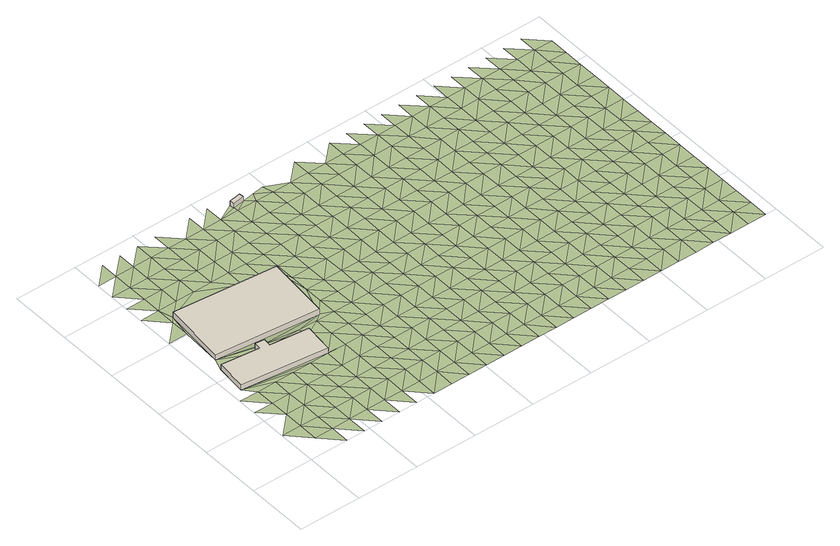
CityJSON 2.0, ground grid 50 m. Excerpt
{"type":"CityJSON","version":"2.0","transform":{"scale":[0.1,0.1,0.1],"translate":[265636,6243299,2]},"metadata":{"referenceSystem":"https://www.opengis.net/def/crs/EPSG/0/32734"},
"CityObjects":{
"building1":{"type":"Building","attributes":{"building":"industrial","building:levels":1,"building_height":4.1,"roof_height":7.36,"ground_height":3.26,"plus_code":"4FRW3FG8+F34"},"geometry":[{"type":"Solid","lod":"1","boundaries":[[[[0,1,2,3]],[[1,4,5,2]],[[4,6,7,5]],[[6,8,9,7]],[[8,10,11,9]],[[10,12,13,11]],[[12,14,15,13]],[[14,0,3,15]],[[3,2,5,7,9,11,13,15]],[[14,12,10,8,6,4,1,0]]]]}]},
"building2":{"type":"Building","attributes":{"building":"industrial","building:levels":1,"building_height":4.1,"roof_height":7.24,"ground_height":3.14,"plus_code":"4FRW3FG8+J4H"},"geometry":[{"type":"Solid","lod":"1","boundaries":[[[[16,17,18,19]],[[17,20,21,18]],[[20,22,23,21]],[[22,16,19,23]],[[19,18,21,23]],[[22,20,17,16]]]]}]},
"building3":{"type":"Building","attributes":{"building":"transportation","building:levels":1,"amenity":"shelter","building_height":4.1,"roof_height":6.61,"ground_height":2.51,"plus_code":"4FRW3FG8+WCX"},"geometry":[{"type":"Solid","lod":"1","boundaries":[[[[24,25,26,27]],[[25,28,29,26]],[[28,30,31,29]],[[30,24,27,31]],[[27,26,29,31]],[[30,28,25,24]]]]}]},
"terrain1":{"type":"TINRelief","geometry":[{"type":"CompositeSurface","lod":"1","boundaries":[[[32,33,34]],[[32,34,35]],[[33,36,34]],[[37,38,35]],[[33,39,36]],[[40,41,37]],[[34,42,35]],[[34,36,43]],[[34,43,42]],[[44,37,35]],[[37,44,40]],[[35,42,44]],[[40,45,46]],[[36,47,43]],[[47,36,48]],[[43,49,42]],[[40,44,45]],[[49,43,47]],[[50,46,45]],[[44,42,51]],[[42,49,52]],[[14,53,54]],[[51,45,44]],[[42,52,51]],[[55,56,57]],[[49,47,58]],[[59,60,47]],[[20,57,54]],[[58,52,49]],[[46,50,61]],[[45,51,50]],[[58,47,60]],[[62,63,55]],[[20,55,57]],[[64,54,53]],[[52,65,51]],[[66,67,62]],[[52,58,65]],[[62,55,20]],[[54,64,68]],[[69,50,51]],[[61,70,46]],[[51,65,69]],[[71,66,72]],[[58,60,73]],[[60,74,75]],[[20,76,62]],[[71,72,77]],[[65,58,73]],[[69,61,50]],[[73,60,75]],[[66,62,78]],[[79,77,80]],[[72,66,78]],[[81,69,65]],[[78,62,76]],[[81,65,73]],[[68,82,83]],[[20,84,76]],[[69,85,61]],[[77,72,86]],[[68,87,54]],[[69,81,85]],[[78,88,72]],[[89,73,75]],[[75,90,91]],[[72,88,86]],[[73,89,81]],[[92,61,85]],[[91,89,75]],[[93,78,76]],[[94,83,82]],[[70,61,92]],[[95,68,83]],[[77,86,96]],[[78,93,88]],[[93,76,84]],[[97,85,81]],[[81,89,98]],[[84,20,99]],[[81,98,97]],[[100,86,88]],[[92,85,101]],[[88,93,102]],[[95,83,94]],[[89,91,103]],[[70,92,101]],[[104,105,91]],[[101,85,97]],[[88,102,100]],[[84,106,93]],[[87,68,95]],[[103,98,89]],[[103,91,105]],[[70,107,94]],[[86,100,108]],[[107,70,101]],[[102,93,109]],[[110,97,98]],[[109,93,106]],[[110,98,103]],[[95,94,111]],[[99,106,84]],[[104,112,105]],[[113,99,20]],[[100,102,114]],[[94,107,111]],[[101,97,115]],[[104,116,112]],[[97,110,117]],[[114,102,109]],[[118,103,105]],[[108,100,119]],[[107,101,115]],[[87,95,111]],[[115,97,117]],[[110,103,118]],[[119,100,114]],[[118,105,112]],[[109,106,120]],[[106,99,121]],[[107,122,111]],[[123,117,110]],[[106,121,120]],[[122,107,115]],[[112,116,124]],[[125,114,109]],[[110,118,123]],[[126,87,111]],[[117,127,115]],[[119,114,125]],[[120,125,109]],[[111,122,126]],[[121,99,128]],[[123,127,117]],[[118,112,129]],[[112,124,130]],[[131,132,119]],[[133,122,115]],[[129,123,118]],[[134,87,126]],[[127,133,115]],[[119,125,131]],[[129,112,130]],[[135,120,121]],[[128,136,121]],[[99,113,128]],[[134,137,87]],[[126,122,138]],[[121,136,135]],[[133,138,122]],[[87,137,113]],[[139,130,124]],[[140,127,123]],[[125,120,141]],[[123,129,142]],[[134,126,143]],[[127,140,133]],[[141,131,125]],[[141,120,135]],[[123,142,140]],[[138,143,126]],[[128,144,136]],[[145,137,134]],[[129,130,146]],[[113,144,128]],[[130,139,147]],[[137,148,113]],[[143,145,134]],[[149,135,136]],[[150,138,133]],[[146,142,129]],[[131,141,151]],[[133,140,152]],[[146,130,147]],[[113,148,144]],[[153,148,137]],[[136,144,149]],[[138,150,143]],[[145,153,137]],[[154,131,151]],[[133,152,150]],[[147,139,155]],[[148,156,144]],[[140,142,157]],[[141,135,158]],[[135,149,159]],[[142,146,160]],[[153,156,148]],[[157,152,140]],[[161,145,143]],[[151,141,158]],[[158,135,159]],[[142,160,157]],[[143,150,162]],[[163,149,144]],[[145,161,153]],[[146,147,164]],[[156,163,144]],[[155,165,147]],[[143,162,161]],[[159,149,166]],[[150,152,167]],[[160,146,164]],[[158,168,151]],[[152,157,169]],[[164,147,165]],[[163,166,149]],[[156,153,170]],[[167,162,150]],[[153,161,171]],[[151,168,172]],[[152,169,167]],[[173,158,159]],[[160,174,157]],[[155,175,165]],[[163,156,170]],[[153,171,170]],[[166,173,159]],[[164,174,160]],[[169,157,176]],[[161,162,177]],[[158,178,168]],[[162,167,179]],[[174,176,157]],[[173,178,158]],[[177,171,161]],[[166,163,180]],[[181,164,165]],[[170,182,163]],[[165,175,183]],[[162,179,177]],[[173,166,180]],[[167,169,184]],[[164,181,174]],[[163,182,180]],[[178,185,168]],[[176,186,169]],[[181,165,183]],[[168,185,24]],[[24,30,168]],[[187,170,171]],[[179,167,184]],[[171,177,188]],[[169,186,184]],[[178,173,189]],[[190,183,175]],[[170,187,182]],[[191,176,174]],[[171,188,187]],[[180,189,173]],[[174,181,192]],[[179,193,177]],[[176,191,186]],[[174,192,191]],[[184,193,179]],[[180,182,194]],[[178,195,185]],[[24,185,25]],[[189,196,178]],[[188,177,197]],[[181,183,198]],[[183,190,199]],[[187,194,182]],[[193,197,177]],[[178,196,195]],[[200,189,180]],[[201,184,186]],[[198,192,181]],[[25,185,195]],[[186,191,202]],[[198,183,199]],[[194,200,180]],[[187,188,203]],[[184,201,193]],[[197,204,188]],[[186,202,201]],[[205,196,189]],[[199,190,206]],[[203,194,187]],[[191,192,207]],[[188,204,203]],[[200,205,189]],[[192,198,208]],[[209,25,195]],[[207,202,191]],[[210,197,193]],[[196,211,195]],[[192,208,207]],[[193,201,212]],[[196,205,211]],[[197,210,204]],[[213,200,194]],[[198,199,214]],[[194,203,215]],[[206,216,199]],[[193,212,210]],[[209,195,217]],[[200,213,205]],[[201,202,218]],[[208,198,214]],[[194,215,213]],[[202,207,219]],[[195,211,217]],[[214,199,216]],[[203,204,220]],[[218,212,201]],[[204,210,221]],[[202,219,218]],[[217,222,209]],[[208,223,207]],[[206,224,216]],[[215,203,220]],[[225,211,205]],[[204,221,220]],[[205,213,226]],[[214,223,208]],[[219,207,227]],[[210,212,228]],[[211,225,217]],[[225,205,226]],[[212,218,229]],[[223,227,207]],[[217,230,222]],[[228,221,210]],[[213,215,231]],[[232,214,216]],[[216,224,233]],[[220,234,215]],[[212,229,228]],[[219,235,218]],[[231,226,213]],[[214,232,223]],[[215,234,231]],[[217,225,230]],[[227,235,219]],[[232,216,233]],[[236,220,221]],[[229,218,237]],[[221,228,238]],[[235,237,218]],[[239,233,224]],[[220,236,234]],[[240,227,223]],[[225,226,241]],[[221,238,236]],[[226,231,242]],[[223,232,243]],[[229,244,228]],[[227,240,235]],[[241,230,225]],[[223,243,240]],[[241,226,242]],[[237,244,229]],[[231,234,245]],[[238,228,246]],[[232,233,247]],[[245,234,236]],[[233,239,248]],[[244,246,228]],[[249,242,231]],[[250,237,235]],[[247,243,232]],[[235,240,251]],[[230,241,252]],[[247,233,248]],[[245,249,231]],[[236,238,253]],[[237,250,244]],[[246,254,238]],[[230,252,255]],[[235,251,250]],[[242,256,241]],[[248,239,257]],[[253,245,236]],[[240,243,258]],[[238,254,253]],[[249,256,242]],[[243,247,259]],[[258,251,240]],[[260,246,244]],[[261,252,241]],[[243,259,258]],[[244,250,262]],[[256,261,241]],[[246,260,254]],[[263,249,245]],[[247,248,264]],[[245,253,265]],[[257,266,248]],[[244,262,260]],[[255,252,267]],[[249,263,256]],[[250,251,268]],[[259,247,264]],[[245,265,263]],[[261,267,252]],[[251,258,269]],[[264,248,266]],[[253,254,270]],[[268,262,250]],[[254,260,271]],[[251,269,268]],[[259,272,258]],[[257,273,266]],[[265,253,270]],[[261,256,274]],[[254,271,270]],[[256,263,275]],[[264,272,259]],[[269,258,276]],[[260,262,277]],[[261,274,267]],[[256,275,274]],[[262,268,278]],[[272,276,258]],[[277,271,260]],[[263,265,279]],[[280,264,266]],[[270,281,265]],[[266,273,282]],[[262,278,277]],[[279,275,263]],[[268,269,283]],[[264,280,272]],[[265,281,279]],[[267,274,284]],[[276,285,269]],[[280,266,282]],[[286,270,271]],[[278,268,283]],[[271,277,287]],[[267,284,288]],[[269,285,283]],[[289,282,273]],[[270,286,281]],[[290,276,272]],[[275,291,274]],[[271,287,286]],[[275,279,292]],[[272,280,293]],[[278,294,277]],[[276,290,285]],[[291,284,274]],[[275,292,291]],[[272,293,290]],[[283,294,278]],[[279,281,295]],[[287,277,296]],[[280,282,297]],[[295,281,286]],[[282,289,298]],[[288,284,299]],[[294,296,277]],[[300,292,279]],[[301,283,285]],[[297,293,280]],[[299,284,291]],[[285,290,302]],[[297,282,298]],[[295,300,279]],[[286,287,303]],[[283,301,294]],[[296,304,287]],[[285,302,301]],[[305,298,289]],[[303,295,286]],[[290,293,306]],[[291,292,307]],[[287,304,303]],[[300,308,292]],[[293,297,309]],[[306,302,290]],[[310,296,294]],[[292,308,307]],[[293,309,306]],[[294,301,311]],[[299,291,312]],[[298,313,297]],[[296,310,304]],[[300,295,314]],[[305,313,298]],[[295,303,315]],[[294,311,310]],[[312,316,299]],[[312,291,307]],[[300,314,308]],[[301,302,317]],[[318,309,297]],[[295,315,314]],[[302,306,319]],[[313,318,297]],[[303,304,320]],[[317,311,301]],[[304,310,321]],[[302,319,317]],[[307,308,322]],[[306,309,323]],[[315,303,320]],[[304,321,320]],[[322,308,314]],[[318,323,309]],[[324,313,305]],[[325,319,306]],[[310,311,326]],[[307,327,312]],[[311,317,328]],[[313,324,318]],[[305,329,324]],[[323,325,306]],[[322,327,307]],[[326,321,310]],[[330,314,315]],[[320,331,315]],[[311,328,326]],[[332,312,333]],[[317,319,334]],[[315,331,330]],[[325,334,319]],[[327,333,312]],[[335,322,314]],[[318,336,323]],[[318,324,337]],[[338,320,321]],[[339,328,317]],[[321,326,340]],[[325,323,336]],[[322,335,327]],[[335,314,330]],[[334,339,317]],[[318,337,336]],[[320,338,331]],[[321,340,338]],[[324,329,341]],[[326,328,342]],[[339,342,328]],[[343,330,331]],[[334,325,344]],[[345,333,327]],[[341,337,324]],[[329,346,341]],[[336,347,325]],[[327,335,348]],[[349,340,326]],[[331,338,343]],[[333,345,350]],[[334,344,339]],[[325,347,344]],[[342,349,326]],[[327,348,345]],[[338,340,351]],[[335,330,352]],[[336,337,353]],[[330,343,354]],[[337,341,355]],[[349,351,340]],[[352,348,335]],[[336,353,347]],[[339,356,342]],[[352,330,354]],[[339,344,357]],[[337,355,353]],[[346,358,341]],[[343,338,359]],[[351,359,338]],[[339,357,356]],[[347,360,344]],[[361,349,342]],[[362,354,343]],[[345,348,363]],[[364,355,341]],[[347,353,360]],[[348,352,365]],[[349,361,351]],[[359,362,343]],[[341,358,364]],[[342,356,361]],[[363,366,345]],[[344,367,357]],[[348,365,363]],[[352,354,368]],[[367,344,360]],[[355,369,353]],[[362,368,354]],[[364,370,355]],[[351,371,359]],[[356,357,372]],[[351,361,373]],[[374,365,352]],[[353,369,360]],[[372,357,367]],[[355,370,369]],[[375,364,358]],[[362,359,371]],[[351,373,371]],[[368,374,352]],[[367,360,376]],[[361,356,377]],[[363,365,378]],[[356,372,379]],[[364,380,370]],[[369,376,360]],[[374,378,365]],[[377,373,361]],[[368,362,381]],[[371,382,362]],[[380,364,375]],[[356,379,377]],[[383,384,363]],[[368,381,374]],[[372,367,385]],[[362,382,381]],[[378,383,363]],[[376,386,367]],[[369,370,387]],[[370,380,388]],[[371,373,389]],[[385,379,372]],[[373,377,390]],[[385,367,386]],[[369,387,376]],[[370,388,387]],[[371,389,382]],[[374,391,378]],[[373,390,389]],[[374,381,392]],[[380,375,393]],[[379,394,377]],[[374,392,391]],[[379,385,394]],[[382,395,381]],[[396,383,378]],[[376,397,386]],[[393,388,380]],[[375,398,393]],[[376,387,399]],[[400,390,377]],[[382,389,395]],[[383,396,401]],[[376,399,397]],[[377,394,400]],[[378,391,396]],[[381,402,392]],[[385,386,403]],[[388,404,387]],[[402,381,395]],[[388,393,405]],[[390,406,389]],[[394,385,403]],[[400,407,390]],[[403,386,397]],[[391,392,408]],[[404,399,387]],[[388,405,404]],[[398,409,393]],[[389,406,395]],[[390,407,406]],[[408,392,402]],[[410,400,394]],[[397,399,411]],[[410,394,403]],[[402,395,412]],[[396,391,413]],[[414,405,393]],[[411,399,404]],[[391,408,415]],[[400,416,407]],[[406,412,395]],[[393,409,414]],[[413,417,396]],[[416,400,410]],[[391,415,413]],[[418,403,397]],[[397,411,419]],[[408,402,420]],[[404,405,421]],[[412,422,402]],[[414,423,405]],[[406,407,424]],[[403,418,410]],[[407,416,425]],[[418,397,419]],[[420,415,408]],[[420,402,422]],[[405,423,421]],[[406,424,412]],[[411,404,426]],[[407,425,424]],[[426,419,411]],[[416,410,427]],[[415,428,413]],[[426,404,421]],[[410,418,429]],[[415,420,428]],[[427,425,416]],[[412,430,422]],[[412,424,431]],[[410,429,427]],[[432,433,413]],[[418,419,434]],[[412,431,430]],[[413,428,432]],[[419,426,435]],[[420,422,436]],[[425,437,424]],[[434,429,418]],[[425,427,438]],[[434,419,435]],[[428,420,436]],[[436,422,430]],[[437,431,424]],[[425,438,437]],[[429,439,427]],[[440,432,428]],[[429,434,439]],[[430,431,441]],[[440,428,436]],[[442,438,427]],[[441,431,437]],[[432,443,444]],[[427,439,442]],[[443,432,440]],[[445,436,430]],[[430,441,446]],[[437,438,447]],[[442,448,438]],[[436,445,440]],[[445,430,446]],[[438,448,447]],[[441,437,449]],[[449,446,441]],[[443,440,450]],[[449,437,447]],[[440,445,451]],[[450,452,443]],[[440,451,450]],[[445,446,453]],[[446,449,454]],[[453,451,445]],[[453,446,454]],[[451,455,450]],[[451,453,455]],[[456,457,450]],[[450,455,456]]]}]}
},
"vertices":[
[74,840,7],[761,761,7],[761,761,54],[74,840,54],[788,995,7],[788,995,54],[478,1031,7],[478,1031,54],[486,1095,7],[486,1095,54],[411,1104,7],[411,1104,54],[404,1048,7],[404,1048,54],[102,1082,7],[102,1082,54],
[966,1103,4],[1016,1618,4],[1016,1618,52],[966,1103,52],[187,1697,4],[187,1697,52],[137,1183,4],[137,1183,52],
[1200,2293,5],[1293,2307,5],[1293,2307,46],[1200,2293,46],[1288,2344,5],[1288,2344,46],[1194,2330,5],[1194,2330,46],
[4,305,8],[154,155,7],[154,305,8],[154,455,8],[304,155,7],[154,605,6],[4,605,6],[304,0,7],[154,755,6],[4,755,6],[304,455,8],[304,305,8],[304,605,6],[304,755,8],[74,840,8],[454,155,7],[454,0,7],[454,305,7],[454,755,9],[454,605,6],[454,455,7],[404,1048,13],[137,1183,7],[154,1655,4],[4,1505,5],[154,1505,5],[605,305,8],[605,0,7],[605,155,7],[605,755,11],[154,1805,5],[4,1805,5],[411,1104,13],[605,455,8],[154,1955,6],[4,1955,5],[486,1095,13],[605,605,6],[761,761,10],[4,2110,5],[154,2110,4],[755,305,8],[755,0,7],[755,155,8],[304,1805,6],[154,2255,5],[304,1955,6],[4,2255,5],[154,2400,5],[755,455,8],[478,1031,13],[605,1060,14],[454,1805,6],[755,605,7],[304,2255,4],[966,1103,9],[304,2110,4],[905,305,8],[905,0,7],[905,155,7],[755,755,10],[454,1955,6],[788,995,13],[755,1060,13],[304,2400,4],[905,605,7],[905,455,8],[755,1655,6],[454,2255,5],[905,755,9],[454,2110,5],[1055,305,8],[1055,0,7],[1055,155,7],[605,1805,6],[905,905,9],[454,2400,5],[605,1955,6],[1055,455,8],[905,1060,9],[1205,155,9],[1016,1618,7],[605,2110,5],[1055,755,7],[1205,0,7],[1055,605,7],[1205,305,8],[605,2255,5],[755,1955,5],[755,1805,7],[1055,905,7],[1205,455,8],[1356,0,7],[755,2110,5],[1055,1060,7],[1205,605,7],[905,1655,6],[1356,305,8],[1356,155,9],[755,2255,5],[605,2400,5],[1205,755,6],[1055,1205,6],[905,1955,6],[905,1805,7],[1055,1350,6],[1205,905,6],[1506,0,7],[1356,605,7],[905,2110,5],[1356,455,8],[1205,1060,6],[1055,1655,7],[1205,1205,6],[1506,305,8],[1506,155,8],[1055,1505,6],[1055,1805,8],[1356,905,6],[905,2255,5],[1356,755,6],[1205,1350,7],[905,2400,5],[1656,0,7],[1205,1505,6],[1506,605,7],[1055,2110,5],[1055,1955,6],[1506,455,7],[1356,1205,6],[1356,1060,6],[1205,1655,7],[1656,305,8],[1656,155,8],[1205,1805,10],[1506,905,6],[1055,2255,5],[1506,755,6],[1356,1505,6],[1356,1350,7],[1055,2400,5],[1205,1955,6],[1656,455,6],[1806,0,8],[1656,605,6],[1506,1205,6],[1205,2110,5],[1506,1060,6],[1356,1805,10],[1806,305,7],[1356,1655,7],[1806,155,8],[1656,905,6],[1205,2255,5],[1656,755,6],[1506,1505,5],[1506,1350,6],[1356,1955,6],[1956,0,8],[1806,605,6],[1806,455,6],[1656,1060,6],[1506,1655,8],[1356,2255,5],[1356,2110,5],[1656,1205,6],[1956,305,7],[1956,155,9],[1506,1805,11],[1806,905,6],[1806,755,6],[1656,1505,5],[1656,1350,6],[1506,1955,6],[2107,0,7],[1956,605,7],[1956,455,6],[1387,2324,5],[1806,1205,6],[1506,2110,5],[1806,1060,6],[1656,1805,9],[2107,305,7],[1656,1655,8],[2107,155,8],[1506,2255,5],[1956,905,6],[1956,755,7],[1806,1505,6],[1806,1350,5],[1480,2338,5],[2107,455,7],[2257,0,7],[1656,2110,5],[1656,1955,6],[2107,605,7],[1956,1205,6],[1956,1060,6],[1656,2255,5],[1806,1805,8],[2257,305,6],[2257,155,7],[1806,1655,11],[2107,755,7],[1956,1505,7],[2107,905,6],[1956,1350,6],[2407,0,7],[2257,605,6],[1806,2110,5],[1806,1955,6],[2257,455,7],[2107,1060,6],[1956,1655,10],[2107,1205,6],[2407,305,6],[2407,155,6],[1956,1805,8],[2257,905,6],[2257,755,6],[1806,2255,5],[2107,1505,9],[2107,1350,7],[1806,2400,5],[1956,1955,7],[2557,0,7],[2407,605,8],[2407,455,8],[2257,1205,7],[1956,2110,5],[2257,1060,6],[2107,1805,7],[2557,305,6],[2107,1655,9],[2557,155,6],[1956,2255,5],[2407,905,8],[2407,755,8],[2257,1505,9],[2257,1350,8],[2557,455,8],[2707,0,7],[2107,2110,7],[2107,1955,7],[2557,605,8],[2407,1205,9],[2407,1060,8],[2257,1805,7],[2707,305,6],[2257,1655,8],[2707,155,6],[2557,905,7],[2107,2255,6],[2557,755,8],[2407,1505,10],[2407,1350,9],[2107,2400,6],[2858,0,7],[2707,605,8],[2257,2110,7],[2257,1955,8],[2707,455,8],[2557,1060,7],[2407,1655,8],[2557,1205,8],[2858,305,7],[2858,155,7],[2257,2255,7],[2407,1805,8],[2707,905,7],[2707,755,8],[2557,1505,8],[2557,1350,9],[3008,0,7],[2858,605,8],[2407,2110,8],[2407,1955,8],[2858,455,8],[2707,1205,8],[2707,1060,7],[2407,2255,7],[3008,155,6],[2557,1805,8],[2557,1655,6],[2257,2400,7],[2858,905,6],[3008,305,7],[2858,755,8],[2707,1505,8],[2707,1350,9],[2557,1955,8],[3008,455,7],[3158,155,7],[3008,605,7],[2858,1205,7],[2557,2110,8],[2858,1060,6],[3158,0,7],[2707,1805,8],[2707,1655,6],[2407,2400,7],[2557,2255,7],[3008,755,6],[2707,1955,8],[3158,455,6],[3158,305,7],[2858,1505,8],[3008,905,5],[2858,1350,8],[3308,155,7],[3008,1060,5],[2858,1655,6],[3158,755,5],[2707,2255,7],[3308,0,4],[3158,605,6],[2707,2110,8],[3008,1205,6],[2557,2400,7],[3008,1350,7],[2858,1955,9],[3308,455,6],[2858,1805,8],[3308,305,8],[3158,1060,4],[3158,905,4],[3458,0,7],[3008,1505,7],[3308,605,5],[3158,1205,7],[3008,1655,6],[2858,2255,8],[3458,155,8],[2858,2110,8],[2707,2400,7],[3308,755,5],[3008,1805,8],[3458,455,6],[3458,305,8],[3158,1505,6],[3308,905,4],[3158,1350,7],[3008,1955,9],[3608,0,7],[3458,605,5],[3308,1205,7],[3008,2110,8],[3308,1060,4],[3608,155,7],[3158,1805,8],[3158,1655,5],[3008,2255,8],[2858,2400,8],[3458,905,5],[3458,755,6],[3608,455,5],[3608,305,7],[3308,1505,5],[3308,1350,7],[3158,2110,8],[3158,1955,9],[3758,155,7],[3458,1060,5],[3308,1655,4],[3158,2255,8],[3608,755,5],[3758,0,6],[3608,605,5],[3458,1205,7],[3008,2400,8],[3308,1805,7],[3608,905,5],[3758,455,5],[3758,305,7],[3458,1505,5],[3458,1350,8],[3308,1955,9],[3909,0,5],[3608,1060,5],[3758,605,5],[3458,1655,4],[3308,2255,8],[3909,155,6],[3308,2110,8],[3608,1205,7],[3158,2400,8],[3758,905,5],[3758,755,5],[3458,1955,9],[3909,455,7],[3458,1805,6],[3909,305,7],[3608,1505,5],[3608,1350,8],[3909,605,7],[3758,1205,7],[3458,2110,9],[3758,1060,5],[3608,1805,6],[3608,1655,5],[3458,2255,8],[3308,2400,8],[3909,905,5],[3909,755,5],[3608,1955,8],[3758,1505,5],[3758,1350,6],[3909,1060,5],[3608,2110,9],[3758,1655,7],[3909,1205,5],[3608,2255,8],[3458,2400,8],[3758,1955,7],[3758,1805,5],[3909,1505,5],[3909,1350,5],[3909,1655,4],[3758,2255,9],[3758,2110,9],[3608,2400,8],[3909,1955,4],[3909,1805,3],[3909,2110,5],[3909,2255,8],[3758,2400,9]
]}
